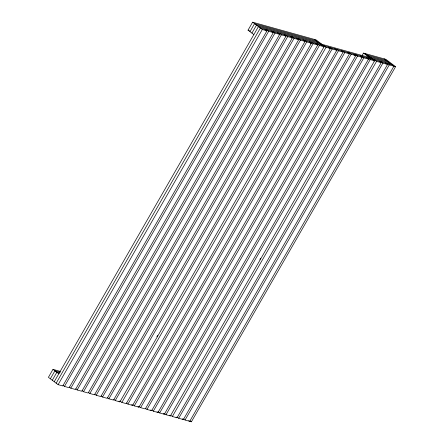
<?xml version="1.0" encoding="UTF-8"?>
<svg xmlns="http://www.w3.org/2000/svg" width="444" height="444" viewBox="0 0 444 444"><rect width="100%" height="100%" fill="white"/><g stroke="black" fill="none" stroke-linecap="round" stroke-linejoin="round"><path stroke-width="0.67" d="M60.29 371.406L52.98 369.369L48.407 377.328L58.114 384.654L62.782 385.953L266.988 30.825L265.046 29.36M253.863 34.549L248.041 30.159L252.614 22.2L316.078 39.888L321.9 44.283M50.35 378.793L54.923 370.834L60.24 372.316M249.978 31.624L254.556 23.665L316.339 40.887M52.287 380.258L56.865 372.3L59.524 373.043M251.92 33.089L256.499 25.13L318.281 42.352M54.229 381.723L258.436 26.596L390.032 63.276M56.172 383.189L260.378 28.061L322.161 45.282M58.114 384.654L262.321 29.526L266.988 30.825M266.034 31.03L266.727 29.826L268.664 31.291L273.332 32.595L69.125 387.723L64.458 386.419L63.004 385.32M64.458 386.419L268.664 31.291M272.383 32.801L273.071 31.596L275.014 33.061L279.681 34.366L75.474 389.488L70.807 388.189L69.347 387.09M70.807 388.189L275.014 33.061M77.151 389.96L281.357 34.832L286.025 36.13L81.818 391.258L77.151 389.96L75.696 388.861M83.5 391.725L287.706 36.602L292.374 37.901L88.167 393.029L83.5 391.725L82.04 390.631M291.419 38.106L292.113 36.902L294.05 38.367L298.718 39.671L94.511 394.799L89.843 393.495L88.389 392.396M89.843 393.495L294.05 38.367M96.193 395.265L300.399 40.138L305.067 41.436L100.86 396.564L96.193 395.265L94.733 394.167M102.536 397.036L306.743 41.908L311.411 43.207L107.204 398.335L102.536 397.036L101.082 395.937M310.461 43.412L311.15 42.213L313.092 43.679L317.76 44.977L113.553 400.105L108.885 398.801L107.426 397.702M108.885 398.801L313.092 43.679M115.229 400.571L319.436 45.443L324.103 46.748L119.897 401.876L115.229 400.571L113.775 399.472M156.887 336.657L157.576 335.459M323.432 47.031L324.12 45.826L326.063 47.292L330.453 48.513L126.246 403.64L121.856 402.419L119.913 400.954M121.856 402.419L326.063 47.292M329.498 48.718L330.186 47.519L332.129 48.984L336.796 50.283L132.59 405.411L127.922 404.112L126.468 403.013M127.922 404.112L332.129 48.984M134.271 405.877L338.478 50.755L343.145 52.053L138.933 407.181L134.271 405.877L132.812 404.778M140.615 407.648L344.822 52.52L349.489 53.824L145.282 408.946L140.615 407.648L139.161 406.549M146.964 409.418L351.171 54.29L355.838 55.589L151.626 410.717L146.964 409.418L145.504 408.319M354.884 55.794L355.572 54.595L357.514 56.061L362.182 57.359L157.975 412.487L153.308 411.188L151.854 410.09M153.308 411.188L357.514 56.061M362.104 55.511L363.486 53.102L385.886 59.346L395.593 66.672L191.386 421.8L185.043 420.03L183.583 418.931M159.657 412.953L363.864 57.825L368.531 59.13L164.319 414.258L159.657 412.953L158.197 411.854M166.001 414.724L370.207 59.596L374.597 60.822L170.385 415.945L166.001 414.724L164.546 413.625M259.895 259.396L260.589 258.197M373.92 61.105L374.614 59.901L376.556 61.366L381.218 62.665L177.012 417.793L172.35 416.494L170.89 415.395M172.35 416.494L376.556 61.366M178.693 418.265L382.9 63.137L387.568 64.436L183.361 419.563L178.693 418.265L177.239 417.166M185.043 420.03L389.249 64.902L395.593 66.672M367.11 55.039L386.147 60.345M369.053 56.505L388.089 61.81M372.655 59.357L322.444 45.36L320.501 43.895M391.974 64.741L372.932 59.435L365.168 53.574M248.041 30.159L249.367 30.525M384.204 58.88L393.911 66.206L189.705 421.334L188.733 420.601M387.307 63.437L389.249 64.902M385.625 62.97L387.568 64.436M380.958 61.672L382.9 63.137M379.281 61.2L381.218 62.665M370.712 57.892L374.597 60.822M363.486 53.102L369.314 57.498M368.265 58.131L370.207 59.596M366.589 57.665L368.531 59.13M361.921 56.366L363.864 57.825M360.239 55.894L362.182 57.359M353.896 54.124L355.838 55.589M349.228 52.825L351.171 54.29M347.547 52.359L349.489 53.824M342.879 51.054L344.822 52.52M341.203 50.588L343.145 52.053M336.535 49.29L338.478 50.755M334.854 48.818L336.796 50.283M328.51 47.047L330.453 48.513M314.396 39.422L324.103 46.748M317.499 43.978L319.436 45.443M315.817 43.512L317.76 44.977M309.468 41.742L311.411 43.207M304.806 40.443L306.743 41.908M303.124 39.977L305.067 41.436M298.457 38.672L300.399 40.138M296.775 38.206L298.718 39.671M290.432 36.436L292.374 37.901M285.764 35.137L287.706 36.602M284.082 34.665L286.025 36.13M279.42 33.367L281.357 34.832M277.739 32.9L279.681 34.366M271.389 31.13L273.332 32.595M252.614 22.2L262.321 29.526M190.31 420.984L191.386 421.8M182.39 418.831L183.361 419.563M176.046 417.06L177.012 417.793M169.419 415.212L170.385 415.945M163.353 413.525L164.319 414.258M157.004 411.755L157.975 412.487M150.66 409.984L151.626 410.717M137.967 406.449L138.933 407.181M131.618 404.678L132.59 405.411M118.925 401.143L119.897 401.876M52.98 369.369L58.808 373.765"/></g></svg>
